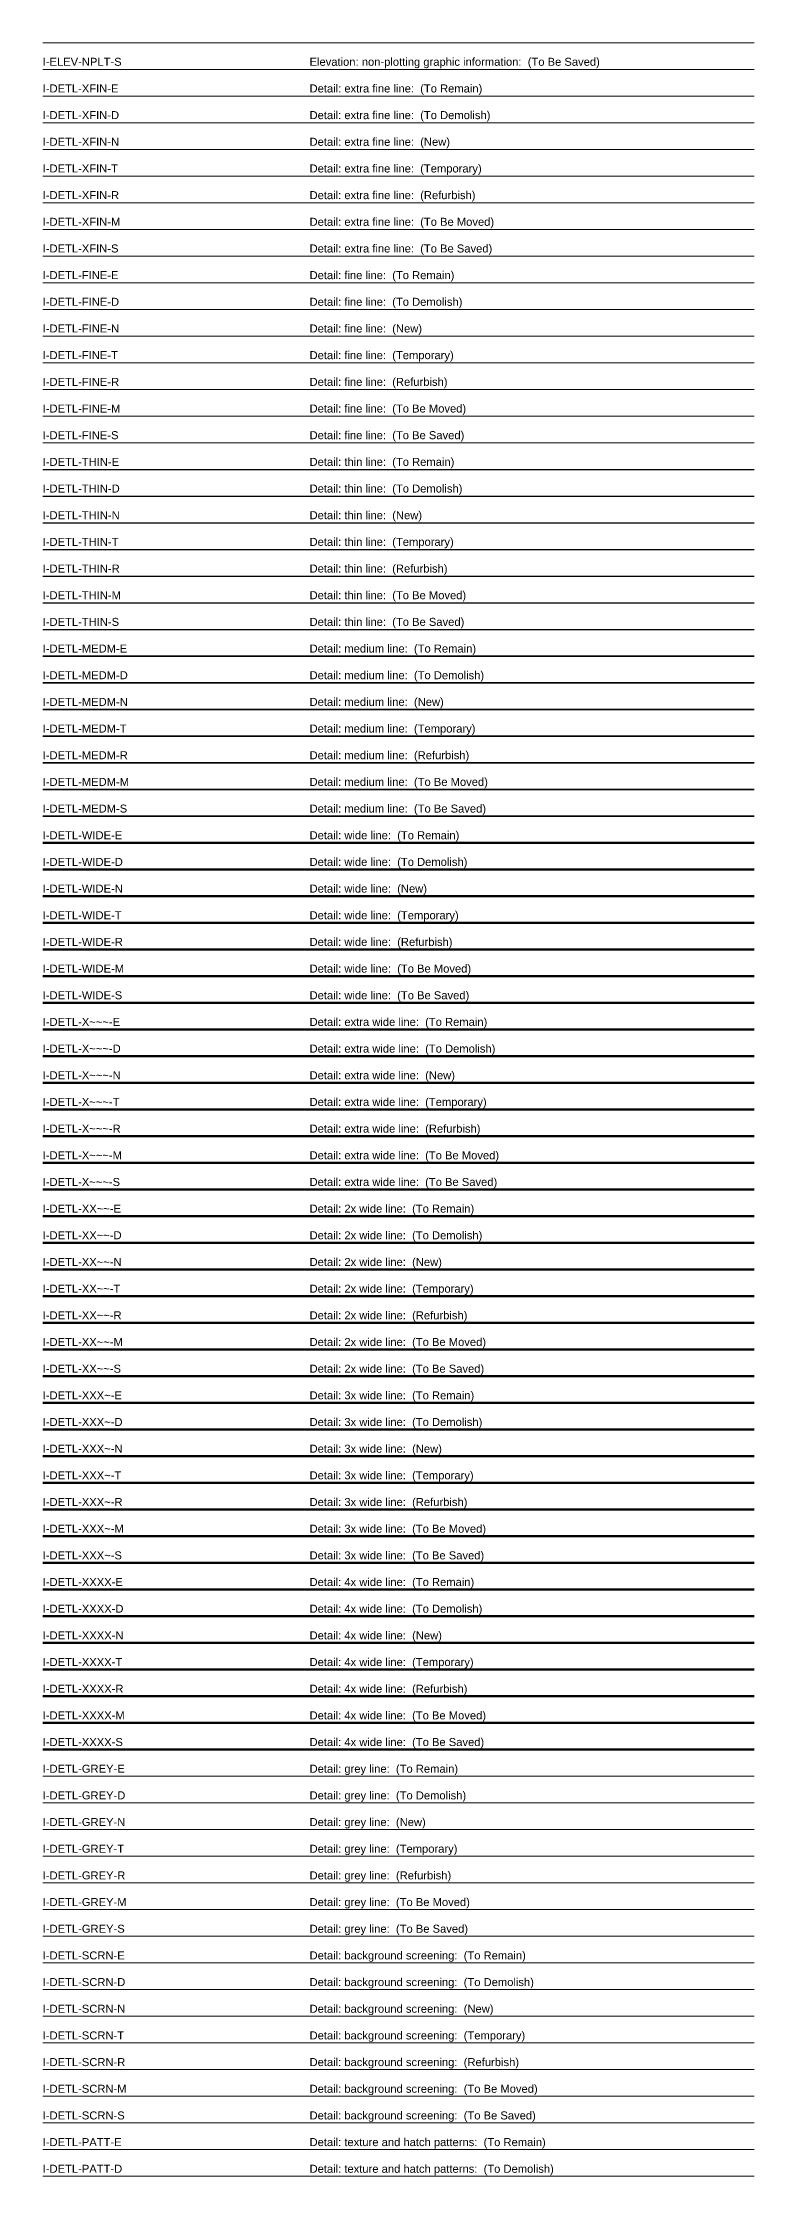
# Model space of a CAD drawing. Header units: millimetres. Extents: x 0 to 200, y -4838 to 3.
# Drawn here: x 0 to 200, y -1808 to -1208 of the extents above; entities that cross this region are included whole.
import ezdxf

# ---------------------------------------------------------------- set-up
doc = ezdxf.new("R2010")
doc.units = ezdxf.units.MM
for name, color, linetype, lineweight in [('I-DETL-FINE-D', 11, 'Continuous', 18), ('I-DETL-FINE-E', 201, 'Continuous', 18), ('I-DETL-FINE-M', 51, 'Continuous', 18), ('I-DETL-FINE-N', 171, 'Continuous', 18), ('I-DETL-FINE-R', 131, 'Continuous', 18), ('I-DETL-FINE-S', 101, 'Continuous', 18), ('I-DETL-FINE-T', 31, 'Continuous', 18), ('I-DETL-GREY-D', 8, 'Continuous', 13), ('I-DETL-GREY-E', 8, 'Continuous', 13), ('I-DETL-GREY-M', 8, 'Continuous', 13), ('I-DETL-GREY-N', 8, 'Continuous', 13), ('I-DETL-GREY-R', 8, 'Continuous', 13), ('I-DETL-GREY-S', 8, 'Continuous', 13), ('I-DETL-GREY-T', 8, 'Continuous', 13), ('I-DETL-MEDM-D', 13, 'Continuous', 35), ('I-DETL-MEDM-E', 203, 'Continuous', 35), ('I-DETL-MEDM-M', 53, 'Continuous', 35), ('I-DETL-MEDM-N', 173, 'Continuous', 35), ('I-DETL-MEDM-R', 133, 'Continuous', 35), ('I-DETL-MEDM-S', 103, 'Continuous', 35), ('I-DETL-MEDM-T', 33, 'Continuous', 35), ('I-DETL-PATT-D', 19, 'Continuous', 13), ('I-DETL-PATT-E', 209, 'Continuous', 13), ('I-DETL-SCRN-D', 9, 'Continuous', 13), ('I-DETL-SCRN-E', 9, 'Continuous', 13), ('I-DETL-SCRN-M', 9, 'Continuous', 13), ('I-DETL-SCRN-N', 9, 'Continuous', 13), ('I-DETL-SCRN-R', 9, 'Continuous', 13), ('I-DETL-SCRN-S', 9, 'Continuous', 13), ('I-DETL-SCRN-T', 9, 'Continuous', 13), ('I-DETL-THIN-D', 12, 'Continuous', 25), ('I-DETL-THIN-E', 202, 'Continuous', 25), ('I-DETL-THIN-M', 52, 'Continuous', 25), ('I-DETL-THIN-N', 172, 'Continuous', 25), ('I-DETL-THIN-R', 132, 'Continuous', 25), ('I-DETL-THIN-S', 102, 'Continuous', 25), ('I-DETL-THIN-T', 32, 'Continuous', 25), ('I-DETL-WIDE-D', 14, 'Continuous', 50), ('I-DETL-WIDE-E', 204, 'Continuous', 50), ('I-DETL-WIDE-M', 54, 'Continuous', 50), ('I-DETL-WIDE-N', 174, 'Continuous', 50), ('I-DETL-WIDE-R', 134, 'Continuous', 50), ('I-DETL-WIDE-S', 104, 'Continuous', 50), ('I-DETL-WIDE-T', 34, 'Continuous', 50), ('I-DETL-XFIN-D', 10, 'Continuous', 13), ('I-DETL-XFIN-E', 200, 'Continuous', 13), ('I-DETL-XFIN-M', 50, 'Continuous', 13), ('I-DETL-XFIN-N', 170, 'Continuous', 13), ('I-DETL-XFIN-R', 130, 'Continuous', 13), ('I-DETL-XFIN-S', 100, 'Continuous', 13), ('I-DETL-XFIN-T', 30, 'Continuous', 13), ('I-DETL-XXXX-D', 18, 'Continuous', 200), ('I-DETL-XXXX-E', 208, 'Continuous', 200), ('I-DETL-XXXX-M', 58, 'Continuous', 200), ('I-DETL-XXXX-N', 178, 'Continuous', 200), ('I-DETL-XXXX-R', 138, 'Continuous', 200), ('I-DETL-XXXX-S', 108, 'Continuous', 200), ('I-DETL-XXXX-T', 38, 'Continuous', 200), ('I-DETL-XXX~-D', 17, 'Continuous', 140), ('I-DETL-XXX~-E', 207, 'Continuous', 140), ('I-DETL-XXX~-M', 57, 'Continuous', 140), ('I-DETL-XXX~-N', 177, 'Continuous', 140), ('I-DETL-XXX~-R', 137, 'Continuous', 140), ('I-DETL-XXX~-S', 107, 'Continuous', 140), ('I-DETL-XXX~-T', 37, 'Continuous', 140), ('I-DETL-XX~~-D', 16, 'Continuous', 100), ('I-DETL-XX~~-E', 206, 'Continuous', 100), ('I-DETL-XX~~-M', 56, 'Continuous', 100), ('I-DETL-XX~~-N', 176, 'Continuous', 100), ('I-DETL-XX~~-R', 136, 'Continuous', 100), ('I-DETL-XX~~-S', 106, 'Continuous', 100), ('I-DETL-XX~~-T', 36, 'Continuous', 100), ('I-DETL-X~~~-D', 15, 'Continuous', 70), ('I-DETL-X~~~-E', 205, 'Continuous', 70), ('I-DETL-X~~~-M', 55, 'Continuous', 70), ('I-DETL-X~~~-N', 175, 'Continuous', 70), ('I-DETL-X~~~-R', 135, 'Continuous', 70), ('I-DETL-X~~~-S', 105, 'Continuous', 70), ('I-DETL-X~~~-T', 35, 'Continuous', 70)]:
    doc.layers.add(name, color=color, linetype=linetype, lineweight=lineweight)
for name, color, linetype, lineweight, plot in [('I-ELEV-NPLT-M', 140, 'Continuous', 18, False), ('I-ELEV-NPLT-S', 140, 'Continuous', 18, False), ('I-PLAN-NPLT-S', 140, 'Continuous', 18, False)]:
    doc.layers.add(name, color=color, linetype=linetype, lineweight=lineweight, plot=plot)
doc.styles.get("Standard").update_dxf_attribs({"font": 'arial.ttf'})

# ---------------------------------------------------------------- blocks, each defined once
blk = doc.blocks.new('AecLayers_SingleLetter_Augmented_UpperPhasing_I_2D')
at = {"layer": 'I-DETL-FINE-D'}
blk.add_line((0, -1282.5), (200, -1282.5), dxfattribs=at)
at = {"layer": 'I-DETL-FINE-E'}
blk.add_line((0, -1275), (200, -1275), dxfattribs=at)
at = {"layer": 'I-DETL-FINE-M'}
blk.add_line((0, -1312.5), (200, -1312.5), dxfattribs=at)
at = {"layer": 'I-DETL-FINE-N'}
blk.add_line((0, -1290), (200, -1290), dxfattribs=at)
at = {"layer": 'I-DETL-FINE-R'}
blk.add_line((0, -1305), (200, -1305), dxfattribs=at)
at = {"layer": 'I-DETL-FINE-S'}
blk.add_line((0, -1320), (200, -1320), dxfattribs=at)
at = {"layer": 'I-DETL-FINE-T'}
blk.add_line((0, -1297.5), (200, -1297.5), dxfattribs=at)
at = {"layer": 'I-DETL-GREY-D'}
blk.add_line((0, -1702.5), (200, -1702.5), dxfattribs=at)
at = {"layer": 'I-DETL-GREY-E'}
blk.add_line((0, -1695), (200, -1695), dxfattribs=at)
at = {"layer": 'I-DETL-GREY-M'}
blk.add_line((0, -1732.5), (200, -1732.5), dxfattribs=at)
at = {"layer": 'I-DETL-GREY-N'}
blk.add_line((0, -1710), (200, -1710), dxfattribs=at)
at = {"layer": 'I-DETL-GREY-R'}
blk.add_line((0, -1725), (200, -1725), dxfattribs=at)
at = {"layer": 'I-DETL-GREY-S'}
blk.add_line((0, -1740), (200, -1740), dxfattribs=at)
at = {"layer": 'I-DETL-GREY-T'}
blk.add_line((0, -1717.5), (200, -1717.5), dxfattribs=at)
at = {"layer": 'I-DETL-MEDM-D'}
blk.add_line((0, -1387.5), (200, -1387.5), dxfattribs=at)
at = {"layer": 'I-DETL-MEDM-E'}
blk.add_line((0, -1380), (200, -1380), dxfattribs=at)
at = {"layer": 'I-DETL-MEDM-M'}
blk.add_line((0, -1417.5), (200, -1417.5), dxfattribs=at)
at = {"layer": 'I-DETL-MEDM-N'}
blk.add_line((0, -1395), (200, -1395), dxfattribs=at)
at = {"layer": 'I-DETL-MEDM-R'}
blk.add_line((0, -1410), (200, -1410), dxfattribs=at)
at = {"layer": 'I-DETL-MEDM-S'}
blk.add_line((0, -1425), (200, -1425), dxfattribs=at)
at = {"layer": 'I-DETL-MEDM-T'}
blk.add_line((0, -1402.5), (200, -1402.5), dxfattribs=at)
at = {"layer": 'I-DETL-PATT-D'}
blk.add_line((0, -1807.5), (200, -1807.5), dxfattribs=at)
at = {"layer": 'I-DETL-PATT-E'}
blk.add_line((0, -1800), (200, -1800), dxfattribs=at)
at = {"layer": 'I-DETL-SCRN-D'}
blk.add_line((0, -1755), (200, -1755), dxfattribs=at)
at = {"layer": 'I-DETL-SCRN-E'}
blk.add_line((0, -1747.5), (200, -1747.5), dxfattribs=at)
at = {"layer": 'I-DETL-SCRN-M'}
blk.add_line((0, -1785), (200, -1785), dxfattribs=at)
at = {"layer": 'I-DETL-SCRN-N'}
blk.add_line((0, -1762.5), (200, -1762.5), dxfattribs=at)
at = {"layer": 'I-DETL-SCRN-R'}
blk.add_line((0, -1777.5), (200, -1777.5), dxfattribs=at)
at = {"layer": 'I-DETL-SCRN-S'}
blk.add_line((0, -1792.5), (200, -1792.5), dxfattribs=at)
at = {"layer": 'I-DETL-SCRN-T'}
blk.add_line((0, -1770), (200, -1770), dxfattribs=at)
at = {"layer": 'I-DETL-THIN-D'}
blk.add_line((0, -1335), (200, -1335), dxfattribs=at)
at = {"layer": 'I-DETL-THIN-E'}
blk.add_line((0, -1327.5), (200, -1327.5), dxfattribs=at)
at = {"layer": 'I-DETL-THIN-M'}
blk.add_line((0, -1365), (200, -1365), dxfattribs=at)
at = {"layer": 'I-DETL-THIN-N'}
blk.add_line((0, -1342.5), (200, -1342.5), dxfattribs=at)
at = {"layer": 'I-DETL-THIN-R'}
blk.add_line((0, -1357.5), (200, -1357.5), dxfattribs=at)
at = {"layer": 'I-DETL-THIN-S'}
blk.add_line((0, -1372.5), (200, -1372.5), dxfattribs=at)
at = {"layer": 'I-DETL-THIN-T'}
blk.add_line((0, -1350), (200, -1350), dxfattribs=at)
at = {"layer": 'I-DETL-WIDE-D'}
blk.add_line((0, -1440), (200, -1440), dxfattribs=at)
at = {"layer": 'I-DETL-WIDE-E'}
blk.add_line((0, -1432.5), (200, -1432.5), dxfattribs=at)
at = {"layer": 'I-DETL-WIDE-M'}
blk.add_line((0, -1470), (200, -1470), dxfattribs=at)
at = {"layer": 'I-DETL-WIDE-N'}
blk.add_line((0, -1447.5), (200, -1447.5), dxfattribs=at)
at = {"layer": 'I-DETL-WIDE-R'}
blk.add_line((0, -1462.5), (200, -1462.5), dxfattribs=at)
at = {"layer": 'I-DETL-WIDE-S'}
blk.add_line((0, -1477.5), (200, -1477.5), dxfattribs=at)
at = {"layer": 'I-DETL-WIDE-T'}
blk.add_line((0, -1455), (200, -1455), dxfattribs=at)
at = {"layer": 'I-DETL-XFIN-D'}
blk.add_line((0, -1230), (200, -1230), dxfattribs=at)
at = {"layer": 'I-DETL-XFIN-E'}
blk.add_line((0, -1222.5), (200, -1222.5), dxfattribs=at)
at = {"layer": 'I-DETL-XFIN-M'}
blk.add_line((0, -1260), (200, -1260), dxfattribs=at)
at = {"layer": 'I-DETL-XFIN-N'}
blk.add_line((0, -1237.5), (200, -1237.5), dxfattribs=at)
at = {"layer": 'I-DETL-XFIN-R'}
blk.add_line((0, -1252.5), (200, -1252.5), dxfattribs=at)
at = {"layer": 'I-DETL-XFIN-S'}
blk.add_line((0, -1267.5), (200, -1267.5), dxfattribs=at)
at = {"layer": 'I-DETL-XFIN-T'}
blk.add_line((0, -1245), (200, -1245), dxfattribs=at)
at = {"layer": 'I-DETL-XXXX-D'}
blk.add_line((0, -1650), (200, -1650), dxfattribs=at)
at = {"layer": 'I-DETL-XXXX-E'}
blk.add_line((0, -1642.5), (200, -1642.5), dxfattribs=at)
at = {"layer": 'I-DETL-XXXX-M'}
blk.add_line((0, -1680), (200, -1680), dxfattribs=at)
at = {"layer": 'I-DETL-XXXX-N'}
blk.add_line((0, -1657.5), (200, -1657.5), dxfattribs=at)
at = {"layer": 'I-DETL-XXXX-R'}
blk.add_line((0, -1672.5), (200, -1672.5), dxfattribs=at)
at = {"layer": 'I-DETL-XXXX-S'}
blk.add_line((0, -1687.5), (200, -1687.5), dxfattribs=at)
at = {"layer": 'I-DETL-XXXX-T'}
blk.add_line((0, -1665), (200, -1665), dxfattribs=at)
at = {"layer": 'I-DETL-XXX~-D'}
blk.add_line((0, -1597.5), (200, -1597.5), dxfattribs=at)
at = {"layer": 'I-DETL-XXX~-E'}
blk.add_line((0, -1590), (200, -1590), dxfattribs=at)
at = {"layer": 'I-DETL-XXX~-M'}
blk.add_line((0, -1627.5), (200, -1627.5), dxfattribs=at)
at = {"layer": 'I-DETL-XXX~-N'}
blk.add_line((0, -1605), (200, -1605), dxfattribs=at)
at = {"layer": 'I-DETL-XXX~-R'}
blk.add_line((0, -1620), (200, -1620), dxfattribs=at)
at = {"layer": 'I-DETL-XXX~-S'}
blk.add_line((0, -1635), (200, -1635), dxfattribs=at)
at = {"layer": 'I-DETL-XXX~-T'}
blk.add_line((0, -1612.5), (200, -1612.5), dxfattribs=at)
at = {"layer": 'I-DETL-XX~~-D'}
blk.add_line((0, -1545), (200, -1545), dxfattribs=at)
at = {"layer": 'I-DETL-XX~~-E'}
blk.add_line((0, -1537.5), (200, -1537.5), dxfattribs=at)
at = {"layer": 'I-DETL-XX~~-M'}
blk.add_line((0, -1575), (200, -1575), dxfattribs=at)
at = {"layer": 'I-DETL-XX~~-N'}
blk.add_line((0, -1552.5), (200, -1552.5), dxfattribs=at)
at = {"layer": 'I-DETL-XX~~-R'}
blk.add_line((0, -1567.5), (200, -1567.5), dxfattribs=at)
at = {"layer": 'I-DETL-XX~~-S'}
blk.add_line((0, -1582.5), (200, -1582.5), dxfattribs=at)
at = {"layer": 'I-DETL-XX~~-T'}
blk.add_line((0, -1560), (200, -1560), dxfattribs=at)
at = {"layer": 'I-DETL-X~~~-D'}
blk.add_line((0, -1492.5), (200, -1492.5), dxfattribs=at)
at = {"layer": 'I-DETL-X~~~-E'}
blk.add_line((0, -1485), (200, -1485), dxfattribs=at)
at = {"layer": 'I-DETL-X~~~-M'}
blk.add_line((0, -1522.5), (200, -1522.5), dxfattribs=at)
at = {"layer": 'I-DETL-X~~~-N'}
blk.add_line((0, -1500), (200, -1500), dxfattribs=at)
at = {"layer": 'I-DETL-X~~~-R'}
blk.add_line((0, -1515), (200, -1515), dxfattribs=at)
at = {"layer": 'I-DETL-X~~~-S'}
blk.add_line((0, -1530), (200, -1530), dxfattribs=at)
at = {"layer": 'I-DETL-X~~~-T'}
blk.add_line((0, -1507.5), (200, -1507.5), dxfattribs=at)
at = {"layer": 'I-ELEV-NPLT-M'}
blk.add_line((0, -1207.5), (200, -1207.5), dxfattribs=at)
at = {"layer": 'I-ELEV-NPLT-S'}
blk.add_line((0, -1215), (200, -1215), dxfattribs=at)
at = {"layer": 'I-DETL-FINE-D'}
for s, p in [('I-DETL-FINE-D', (0, -1281.5)), ('Detail: fine line:  (To Demolish)', (75, -1281.5))]:
    blk.add_text(s, height=2.25, dxfattribs=at).set_placement(p)
at = {"layer": 'I-DETL-FINE-E'}
for s, p in [('I-DETL-FINE-E', (0, -1274)), ('Detail: fine line:  (To Remain)', (75, -1274))]:
    blk.add_text(s, height=2.25, dxfattribs=at).set_placement(p)
at = {"layer": 'I-DETL-FINE-M'}
for s, p in [('I-DETL-FINE-M', (0, -1311.5)), ('Detail: fine line:  (To Be Moved)', (75, -1311.5))]:
    blk.add_text(s, height=2.25, dxfattribs=at).set_placement(p)
at = {"layer": 'I-DETL-FINE-N'}
for s, p in [('I-DETL-FINE-N', (0, -1289)), ('Detail: fine line:  (New)', (75, -1289))]:
    blk.add_text(s, height=2.25, dxfattribs=at).set_placement(p)
at = {"layer": 'I-DETL-FINE-R'}
for s, p in [('I-DETL-FINE-R', (0, -1304)), ('Detail: fine line:  (Refurbish)', (75, -1304))]:
    blk.add_text(s, height=2.25, dxfattribs=at).set_placement(p)
at = {"layer": 'I-DETL-FINE-S'}
for s, p in [('I-DETL-FINE-S', (0, -1319)), ('Detail: fine line:  (To Be Saved)', (75, -1319))]:
    blk.add_text(s, height=2.25, dxfattribs=at).set_placement(p)
at = {"layer": 'I-DETL-FINE-T'}
for s, p in [('I-DETL-FINE-T', (0, -1296.5)), ('Detail: fine line:  (Temporary)', (75, -1296.5))]:
    blk.add_text(s, height=2.25, dxfattribs=at).set_placement(p)
at = {"layer": 'I-DETL-GREY-D'}
for s, p in [('I-DETL-GREY-D', (0, -1701.5)), ('Detail: grey line:  (To Demolish)', (75, -1701.5))]:
    blk.add_text(s, height=2.25, dxfattribs=at).set_placement(p)
at = {"layer": 'I-DETL-GREY-E'}
for s, p in [('I-DETL-GREY-E', (0, -1694)), ('Detail: grey line:  (To Remain)', (75, -1694))]:
    blk.add_text(s, height=2.25, dxfattribs=at).set_placement(p)
at = {"layer": 'I-DETL-GREY-M'}
for s, p in [('I-DETL-GREY-M', (0, -1731.5)), ('Detail: grey line:  (To Be Moved)', (75, -1731.5))]:
    blk.add_text(s, height=2.25, dxfattribs=at).set_placement(p)
at = {"layer": 'I-DETL-GREY-N'}
for s, p in [('I-DETL-GREY-N', (0, -1709)), ('Detail: grey line:  (New)', (75, -1709))]:
    blk.add_text(s, height=2.25, dxfattribs=at).set_placement(p)
at = {"layer": 'I-DETL-GREY-R'}
for s, p in [('I-DETL-GREY-R', (0, -1724)), ('Detail: grey line:  (Refurbish)', (75, -1724))]:
    blk.add_text(s, height=2.25, dxfattribs=at).set_placement(p)
at = {"layer": 'I-DETL-GREY-S'}
for s, p in [('I-DETL-GREY-S', (0, -1739)), ('Detail: grey line:  (To Be Saved)', (75, -1739))]:
    blk.add_text(s, height=2.25, dxfattribs=at).set_placement(p)
at = {"layer": 'I-DETL-GREY-T'}
for s, p in [('I-DETL-GREY-T', (0, -1716.5)), ('Detail: grey line:  (Temporary)', (75, -1716.5))]:
    blk.add_text(s, height=2.25, dxfattribs=at).set_placement(p)
at = {"layer": 'I-DETL-MEDM-D'}
for s, p in [('I-DETL-MEDM-D', (0, -1386.5)), ('Detail: medium line:  (To Demolish)', (75, -1386.5))]:
    blk.add_text(s, height=2.25, dxfattribs=at).set_placement(p)
at = {"layer": 'I-DETL-MEDM-E'}
for s, p in [('I-DETL-MEDM-E', (0, -1379)), ('Detail: medium line:  (To Remain)', (75, -1379))]:
    blk.add_text(s, height=2.25, dxfattribs=at).set_placement(p)
at = {"layer": 'I-DETL-MEDM-M'}
for s, p in [('I-DETL-MEDM-M', (0, -1416.5)), ('Detail: medium line:  (To Be Moved)', (75, -1416.5))]:
    blk.add_text(s, height=2.25, dxfattribs=at).set_placement(p)
at = {"layer": 'I-DETL-MEDM-N'}
for s, p in [('I-DETL-MEDM-N', (0, -1394)), ('Detail: medium line:  (New)', (75, -1394))]:
    blk.add_text(s, height=2.25, dxfattribs=at).set_placement(p)
at = {"layer": 'I-DETL-MEDM-R'}
for s, p in [('I-DETL-MEDM-R', (0, -1409)), ('Detail: medium line:  (Refurbish)', (75, -1409))]:
    blk.add_text(s, height=2.25, dxfattribs=at).set_placement(p)
at = {"layer": 'I-DETL-MEDM-S'}
for s, p in [('I-DETL-MEDM-S', (0, -1424)), ('Detail: medium line:  (To Be Saved)', (75, -1424))]:
    blk.add_text(s, height=2.25, dxfattribs=at).set_placement(p)
at = {"layer": 'I-DETL-MEDM-T'}
for s, p in [('I-DETL-MEDM-T', (0, -1401.5)), ('Detail: medium line:  (Temporary)', (75, -1401.5))]:
    blk.add_text(s, height=2.25, dxfattribs=at).set_placement(p)
at = {"layer": 'I-DETL-PATT-D'}
for s, p in [('I-DETL-PATT-D', (0, -1806.5)), ('Detail: texture and hatch patterns:  (To Demolish)', (75, -1806.5))]:
    blk.add_text(s, height=2.25, dxfattribs=at).set_placement(p)
at = {"layer": 'I-DETL-PATT-E'}
for s, p in [('I-DETL-PATT-E', (0, -1799)), ('Detail: texture and hatch patterns:  (To Remain)', (75, -1799))]:
    blk.add_text(s, height=2.25, dxfattribs=at).set_placement(p)
at = {"layer": 'I-DETL-SCRN-D'}
for s, p in [('I-DETL-SCRN-D', (0, -1754)), ('Detail: background screening:  (To Demolish)', (75, -1754))]:
    blk.add_text(s, height=2.25, dxfattribs=at).set_placement(p)
at = {"layer": 'I-DETL-SCRN-E'}
for s, p in [('I-DETL-SCRN-E', (0, -1746.5)), ('Detail: background screening:  (To Remain)', (75, -1746.5))]:
    blk.add_text(s, height=2.25, dxfattribs=at).set_placement(p)
at = {"layer": 'I-DETL-SCRN-M'}
for s, p in [('I-DETL-SCRN-M', (0, -1784)), ('Detail: background screening:  (To Be Moved)', (75, -1784))]:
    blk.add_text(s, height=2.25, dxfattribs=at).set_placement(p)
at = {"layer": 'I-DETL-SCRN-N'}
for s, p in [('I-DETL-SCRN-N', (0, -1761.5)), ('Detail: background screening:  (New)', (75, -1761.5))]:
    blk.add_text(s, height=2.25, dxfattribs=at).set_placement(p)
at = {"layer": 'I-DETL-SCRN-R'}
for s, p in [('I-DETL-SCRN-R', (0, -1776.5)), ('Detail: background screening:  (Refurbish)', (75, -1776.5))]:
    blk.add_text(s, height=2.25, dxfattribs=at).set_placement(p)
at = {"layer": 'I-DETL-SCRN-S'}
for s, p in [('I-DETL-SCRN-S', (0, -1791.5)), ('Detail: background screening:  (To Be Saved)', (75, -1791.5))]:
    blk.add_text(s, height=2.25, dxfattribs=at).set_placement(p)
at = {"layer": 'I-DETL-SCRN-T'}
for s, p in [('I-DETL-SCRN-T', (0, -1769)), ('Detail: background screening:  (Temporary)', (75, -1769))]:
    blk.add_text(s, height=2.25, dxfattribs=at).set_placement(p)
at = {"layer": 'I-DETL-THIN-D'}
for s, p in [('I-DETL-THIN-D', (0, -1334)), ('Detail: thin line:  (To Demolish)', (75, -1334))]:
    blk.add_text(s, height=2.25, dxfattribs=at).set_placement(p)
at = {"layer": 'I-DETL-THIN-E'}
for s, p in [('I-DETL-THIN-E', (0, -1326.5)), ('Detail: thin line:  (To Remain)', (75, -1326.5))]:
    blk.add_text(s, height=2.25, dxfattribs=at).set_placement(p)
at = {"layer": 'I-DETL-THIN-M'}
for s, p in [('I-DETL-THIN-M', (0, -1364)), ('Detail: thin line:  (To Be Moved)', (75, -1364))]:
    blk.add_text(s, height=2.25, dxfattribs=at).set_placement(p)
at = {"layer": 'I-DETL-THIN-N'}
for s, p in [('I-DETL-THIN-N', (0, -1341.5)), ('Detail: thin line:  (New)', (75, -1341.5))]:
    blk.add_text(s, height=2.25, dxfattribs=at).set_placement(p)
at = {"layer": 'I-DETL-THIN-R'}
for s, p in [('I-DETL-THIN-R', (0, -1356.5)), ('Detail: thin line:  (Refurbish)', (75, -1356.5))]:
    blk.add_text(s, height=2.25, dxfattribs=at).set_placement(p)
at = {"layer": 'I-DETL-THIN-S'}
for s, p in [('I-DETL-THIN-S', (0, -1371.5)), ('Detail: thin line:  (To Be Saved)', (75, -1371.5))]:
    blk.add_text(s, height=2.25, dxfattribs=at).set_placement(p)
at = {"layer": 'I-DETL-THIN-T'}
for s, p in [('I-DETL-THIN-T', (0, -1349)), ('Detail: thin line:  (Temporary)', (75, -1349))]:
    blk.add_text(s, height=2.25, dxfattribs=at).set_placement(p)
at = {"layer": 'I-DETL-WIDE-D'}
for s, p in [('I-DETL-WIDE-D', (0, -1439)), ('Detail: wide line:  (To Demolish)', (75, -1439))]:
    blk.add_text(s, height=2.25, dxfattribs=at).set_placement(p)
at = {"layer": 'I-DETL-WIDE-E'}
for s, p in [('I-DETL-WIDE-E', (0, -1431.5)), ('Detail: wide line:  (To Remain)', (75, -1431.5))]:
    blk.add_text(s, height=2.25, dxfattribs=at).set_placement(p)
at = {"layer": 'I-DETL-WIDE-M'}
for s, p in [('I-DETL-WIDE-M', (0, -1469)), ('Detail: wide line:  (To Be Moved)', (75, -1469))]:
    blk.add_text(s, height=2.25, dxfattribs=at).set_placement(p)
at = {"layer": 'I-DETL-WIDE-N'}
for s, p in [('I-DETL-WIDE-N', (0, -1446.5)), ('Detail: wide line:  (New)', (75, -1446.5))]:
    blk.add_text(s, height=2.25, dxfattribs=at).set_placement(p)
at = {"layer": 'I-DETL-WIDE-R'}
for s, p in [('I-DETL-WIDE-R', (0, -1461.5)), ('Detail: wide line:  (Refurbish)', (75, -1461.5))]:
    blk.add_text(s, height=2.25, dxfattribs=at).set_placement(p)
at = {"layer": 'I-DETL-WIDE-S'}
for s, p in [('I-DETL-WIDE-S', (0, -1476.5)), ('Detail: wide line:  (To Be Saved)', (75, -1476.5))]:
    blk.add_text(s, height=2.25, dxfattribs=at).set_placement(p)
at = {"layer": 'I-DETL-WIDE-T'}
for s, p in [('I-DETL-WIDE-T', (0, -1454)), ('Detail: wide line:  (Temporary)', (75, -1454))]:
    blk.add_text(s, height=2.25, dxfattribs=at).set_placement(p)
at = {"layer": 'I-DETL-XFIN-D'}
for s, p in [('I-DETL-XFIN-D', (0, -1229)), ('Detail: extra fine line:  (To Demolish)', (75, -1229))]:
    blk.add_text(s, height=2.25, dxfattribs=at).set_placement(p)
at = {"layer": 'I-DETL-XFIN-E'}
for s, p in [('I-DETL-XFIN-E', (0, -1221.5)), ('Detail: extra fine line:  (To Remain)', (75, -1221.5))]:
    blk.add_text(s, height=2.25, dxfattribs=at).set_placement(p)
at = {"layer": 'I-DETL-XFIN-M'}
for s, p in [('I-DETL-XFIN-M', (0, -1259)), ('Detail: extra fine line:  (To Be Moved)', (75, -1259))]:
    blk.add_text(s, height=2.25, dxfattribs=at).set_placement(p)
at = {"layer": 'I-DETL-XFIN-N'}
for s, p in [('I-DETL-XFIN-N', (0, -1236.5)), ('Detail: extra fine line:  (New)', (75, -1236.5))]:
    blk.add_text(s, height=2.25, dxfattribs=at).set_placement(p)
at = {"layer": 'I-DETL-XFIN-R'}
for s, p in [('I-DETL-XFIN-R', (0, -1251.5)), ('Detail: extra fine line:  (Refurbish)', (75, -1251.5))]:
    blk.add_text(s, height=2.25, dxfattribs=at).set_placement(p)
at = {"layer": 'I-DETL-XFIN-S'}
for s, p in [('I-DETL-XFIN-S', (0, -1266.5)), ('Detail: extra fine line:  (To Be Saved)', (75, -1266.5))]:
    blk.add_text(s, height=2.25, dxfattribs=at).set_placement(p)
at = {"layer": 'I-DETL-XFIN-T'}
for s, p in [('I-DETL-XFIN-T', (0, -1244)), ('Detail: extra fine line:  (Temporary)', (75, -1244))]:
    blk.add_text(s, height=2.25, dxfattribs=at).set_placement(p)
at = {"layer": 'I-DETL-XXXX-D'}
for s, p in [('I-DETL-XXXX-D', (0, -1649)), ('Detail: 4x wide line:  (To Demolish)', (75, -1649))]:
    blk.add_text(s, height=2.25, dxfattribs=at).set_placement(p)
at = {"layer": 'I-DETL-XXXX-E'}
for s, p in [('I-DETL-XXXX-E', (0, -1641.5)), ('Detail: 4x wide line:  (To Remain)', (75, -1641.5))]:
    blk.add_text(s, height=2.25, dxfattribs=at).set_placement(p)
at = {"layer": 'I-DETL-XXXX-M'}
for s, p in [('I-DETL-XXXX-M', (0, -1679)), ('Detail: 4x wide line:  (To Be Moved)', (75, -1679))]:
    blk.add_text(s, height=2.25, dxfattribs=at).set_placement(p)
at = {"layer": 'I-DETL-XXXX-N'}
for s, p in [('I-DETL-XXXX-N', (0, -1656.5)), ('Detail: 4x wide line:  (New)', (75, -1656.5))]:
    blk.add_text(s, height=2.25, dxfattribs=at).set_placement(p)
at = {"layer": 'I-DETL-XXXX-R'}
for s, p in [('I-DETL-XXXX-R', (0, -1671.5)), ('Detail: 4x wide line:  (Refurbish)', (75, -1671.5))]:
    blk.add_text(s, height=2.25, dxfattribs=at).set_placement(p)
at = {"layer": 'I-DETL-XXXX-S'}
for s, p in [('I-DETL-XXXX-S', (0, -1686.5)), ('Detail: 4x wide line:  (To Be Saved)', (75, -1686.5))]:
    blk.add_text(s, height=2.25, dxfattribs=at).set_placement(p)
at = {"layer": 'I-DETL-XXXX-T'}
for s, p in [('I-DETL-XXXX-T', (0, -1664)), ('Detail: 4x wide line:  (Temporary)', (75, -1664))]:
    blk.add_text(s, height=2.25, dxfattribs=at).set_placement(p)
at = {"layer": 'I-DETL-XXX~-D'}
for s, p in [('I-DETL-XXX~-D', (0, -1596.5)), ('Detail: 3x wide line:  (To Demolish)', (75, -1596.5))]:
    blk.add_text(s, height=2.25, dxfattribs=at).set_placement(p)
at = {"layer": 'I-DETL-XXX~-E'}
for s, p in [('I-DETL-XXX~-E', (0, -1589)), ('Detail: 3x wide line:  (To Remain)', (75, -1589))]:
    blk.add_text(s, height=2.25, dxfattribs=at).set_placement(p)
at = {"layer": 'I-DETL-XXX~-M'}
for s, p in [('I-DETL-XXX~-M', (0, -1626.5)), ('Detail: 3x wide line:  (To Be Moved)', (75, -1626.5))]:
    blk.add_text(s, height=2.25, dxfattribs=at).set_placement(p)
at = {"layer": 'I-DETL-XXX~-N'}
for s, p in [('I-DETL-XXX~-N', (0, -1604)), ('Detail: 3x wide line:  (New)', (75, -1604))]:
    blk.add_text(s, height=2.25, dxfattribs=at).set_placement(p)
at = {"layer": 'I-DETL-XXX~-R'}
for s, p in [('I-DETL-XXX~-R', (0, -1619)), ('Detail: 3x wide line:  (Refurbish)', (75, -1619))]:
    blk.add_text(s, height=2.25, dxfattribs=at).set_placement(p)
at = {"layer": 'I-DETL-XXX~-S'}
for s, p in [('I-DETL-XXX~-S', (0, -1634)), ('Detail: 3x wide line:  (To Be Saved)', (75, -1634))]:
    blk.add_text(s, height=2.25, dxfattribs=at).set_placement(p)
at = {"layer": 'I-DETL-XXX~-T'}
for s, p in [('I-DETL-XXX~-T', (0, -1611.5)), ('Detail: 3x wide line:  (Temporary)', (75, -1611.5))]:
    blk.add_text(s, height=2.25, dxfattribs=at).set_placement(p)
at = {"layer": 'I-DETL-XX~~-D'}
for s, p in [('I-DETL-XX~~-D', (0, -1544)), ('Detail: 2x wide line:  (To Demolish)', (75, -1544))]:
    blk.add_text(s, height=2.25, dxfattribs=at).set_placement(p)
at = {"layer": 'I-DETL-XX~~-E'}
for s, p in [('I-DETL-XX~~-E', (0, -1536.5)), ('Detail: 2x wide line:  (To Remain)', (75, -1536.5))]:
    blk.add_text(s, height=2.25, dxfattribs=at).set_placement(p)
at = {"layer": 'I-DETL-XX~~-M'}
for s, p in [('I-DETL-XX~~-M', (0, -1574)), ('Detail: 2x wide line:  (To Be Moved)', (75, -1574))]:
    blk.add_text(s, height=2.25, dxfattribs=at).set_placement(p)
at = {"layer": 'I-DETL-XX~~-N'}
for s, p in [('I-DETL-XX~~-N', (0, -1551.5)), ('Detail: 2x wide line:  (New)', (75, -1551.5))]:
    blk.add_text(s, height=2.25, dxfattribs=at).set_placement(p)
at = {"layer": 'I-DETL-XX~~-R'}
for s, p in [('I-DETL-XX~~-R', (0, -1566.5)), ('Detail: 2x wide line:  (Refurbish)', (75, -1566.5))]:
    blk.add_text(s, height=2.25, dxfattribs=at).set_placement(p)
at = {"layer": 'I-DETL-XX~~-S'}
for s, p in [('I-DETL-XX~~-S', (0, -1581.5)), ('Detail: 2x wide line:  (To Be Saved)', (75, -1581.5))]:
    blk.add_text(s, height=2.25, dxfattribs=at).set_placement(p)
at = {"layer": 'I-DETL-XX~~-T'}
for s, p in [('I-DETL-XX~~-T', (0, -1559)), ('Detail: 2x wide line:  (Temporary)', (75, -1559))]:
    blk.add_text(s, height=2.25, dxfattribs=at).set_placement(p)
at = {"layer": 'I-DETL-X~~~-D'}
for s, p in [('I-DETL-X~~~-D', (0, -1491.5)), ('Detail: extra wide line:  (To Demolish)', (75, -1491.5))]:
    blk.add_text(s, height=2.25, dxfattribs=at).set_placement(p)
at = {"layer": 'I-DETL-X~~~-E'}
for s, p in [('I-DETL-X~~~-E', (0, -1484)), ('Detail: extra wide line:  (To Remain)', (75, -1484))]:
    blk.add_text(s, height=2.25, dxfattribs=at).set_placement(p)
at = {"layer": 'I-DETL-X~~~-M'}
for s, p in [('I-DETL-X~~~-M', (0, -1521.5)), ('Detail: extra wide line:  (To Be Moved)', (75, -1521.5))]:
    blk.add_text(s, height=2.25, dxfattribs=at).set_placement(p)
at = {"layer": 'I-DETL-X~~~-N'}
for s, p in [('I-DETL-X~~~-N', (0, -1499)), ('Detail: extra wide line:  (New)', (75, -1499))]:
    blk.add_text(s, height=2.25, dxfattribs=at).set_placement(p)
at = {"layer": 'I-DETL-X~~~-R'}
for s, p in [('I-DETL-X~~~-R', (0, -1514)), ('Detail: extra wide line:  (Refurbish)', (75, -1514))]:
    blk.add_text(s, height=2.25, dxfattribs=at).set_placement(p)
at = {"layer": 'I-DETL-X~~~-S'}
for s, p in [('I-DETL-X~~~-S', (0, -1529)), ('Detail: extra wide line:  (To Be Saved)', (75, -1529))]:
    blk.add_text(s, height=2.25, dxfattribs=at).set_placement(p)
at = {"layer": 'I-DETL-X~~~-T'}
for s, p in [('I-DETL-X~~~-T', (0, -1506.5)), ('Detail: extra wide line:  (Temporary)', (75, -1506.5))]:
    blk.add_text(s, height=2.25, dxfattribs=at).set_placement(p)
at = {"layer": 'I-ELEV-NPLT-S'}
for s, p in [('I-ELEV-NPLT-S', (0, -1214)), ('Elevation: non-plotting graphic information:  (To Be Saved)', (75, -1214))]:
    blk.add_text(s, height=2.25, dxfattribs=at).set_placement(p)

msp = doc.modelspace()

# ---------------------------------------------------------------- block references
at = {"layer": 'I-PLAN-NPLT-S'}
msp.add_blockref('AecLayers_SingleLetter_Augmented_UpperPhasing_I_2D', (0, 0), dxfattribs=at)

doc.saveas('drawing.dxf')
